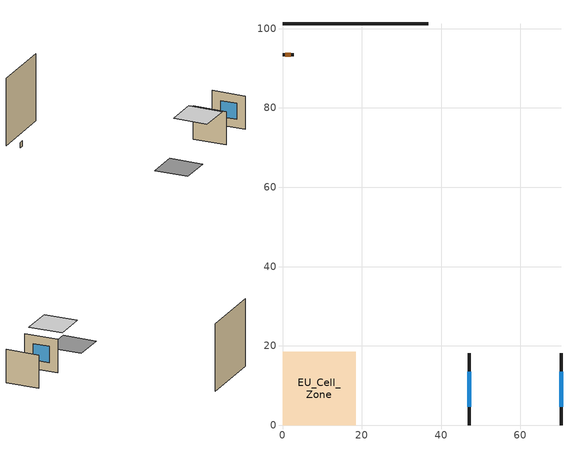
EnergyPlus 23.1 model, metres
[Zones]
EU_Cell_Zone
 floor othersidecoefficients (EU_GB.ENG.MFH.08.Gen.ReEx.001.001_floor_1_Construction): 0,0 18.52,0 18.52,18.52 0,18.52 z0
 wall outside (EU_GB.ENG.MFH.08.Gen.ReEx.001.001_wall_1_east_1_Construction): 47.03,0 47.03,18.2 z0:18.2
 wall outside (EU_GB.ENG.MFH.08.Gen.ReEx.001.001_wall_1_west_2_Construction): 70.23,18.14 70.23,0 z0:18.14
 wall outside (EU_GB.ENG.MFH.08.Gen.ReEx.001.001_wall_1_south_3_Construction): 2.86,93.37 0,93.37 z0:2.86
 wall othersidecoefficients (EU_GB.ENG.MFH.08.Gen.ReEx.001.001_thermal_bridge_Construction): 36.8,101.23 0,101.23 z0:36.8
 window (EU_GB.ENG.MFH.08.Gen.ReEx.001.001_window_east_1_Construction): 47.03,4.71 47.03,13.49 z4.71:13.49
 window (EU_GB.ENG.MFH.08.Gen.ReEx.001.001_window_west_2_Construction): 70.23,13.44 70.23,4.7 z4.7:13.44
 door (EU_GB.ENG.MFH.08.Gen.ReEx.001.001_door_south_3_Construction): 2.12,93.37 0.74,93.37 z0.74:2.12
 ceiling othersidecoefficients (EU_GB.ENG.MFH.08.Gen.ReEx.001.001_roof_1_Construction): 23.52,0 42.03,0 42.03,18.52 23.52,18.52 z20
[Building]
EU Step8 Campaign Cell: North Axis=0; Terrain=City; Solar Distribution=FullExterior
[Site:Location]
London: Latitude=51.5; Longitude=-0.5; Time Zone=0; Elevation=25
[SizingPeriod:WeatherFileDays]
AnnualSizingPeriod: Begin Month=1; Begin Day of Month=1; End Month=12; End Day of Month=31; Use Weather File Daylight Saving Period=No; Use Weather File Rain and Snow Indicators=No
[MATERIAL]
EU_InternalMass_Material: Roughness=MediumRough; Thickness=0.1; Conductivity=1; Density=1800; Specific Heat=900; Thermal Absorptance=0.9; Solar Absorptance=0.7; Visible Absorptance=0.7
[MATERIAL:NOMASS] Roughness=MediumRough; Thermal Absorptance=0.9; Solar Absorptance=0.7; Visible Absorptance=0.7
Name | Thermal Resistance
EU_GB.ENG.MFH.08.Gen.ReEx.001.001_floor_1_NoMass | 4.60432
EU_GB.ENG.MFH.08.Gen.ReEx.001.001_roof_1_NoMass | 6.33094
EU_GB.ENG.MFH.08.Gen.ReEx.001.001_wall_1_east_1_NoMass; EU_GB.ENG.MFH.08.Gen.ReEx.001.001_wall_1_west_2_NoMass; EU_GB.ENG.MFH.08.Gen.ReEx.001.001_wall_1_south_3_NoMass | 3.61768
EU_GB.ENG.MFH.08.Gen.ReEx.001.001_door_south_3_NoMass | 0.562751
EU_GB.ENG.MFH.08.Gen.ReEx.001.001_thermal_bridge_NoMass | 20.259
[WINDOWMATERIAL:SIMPLEGLAZINGSYSTEM] UFactor=1.82635; Solar Heat Gain Coefficient=0.72; Visible Transmittance=0.72
EU_GB.ENG.MFH.08.Gen.ReEx.001.001_window_east_1_SimpleGlazing; EU_GB.ENG.MFH.08.Gen.ReEx.001.001_window_west_2_SimpleGlazing
[CONSTRUCTION]
EU_GB.ENG.MFH.08.Gen.ReEx.001.001_floor_1_Construction: EU_GB.ENG.MFH.08.Gen.ReEx.001.001_floor_1_NoMass
EU_GB.ENG.MFH.08.Gen.ReEx.001.001_roof_1_Construction: EU_GB.ENG.MFH.08.Gen.ReEx.001.001_roof_1_NoMass
EU_GB.ENG.MFH.08.Gen.ReEx.001.001_wall_1_east_1_Construction: EU_GB.ENG.MFH.08.Gen.ReEx.001.001_wall_1_east_1_NoMass
EU_GB.ENG.MFH.08.Gen.ReEx.001.001_window_east_1_Construction: EU_GB.ENG.MFH.08.Gen.ReEx.001.001_window_east_1_SimpleGlazing
EU_GB.ENG.MFH.08.Gen.ReEx.001.001_wall_1_west_2_Construction: EU_GB.ENG.MFH.08.Gen.ReEx.001.001_wall_1_west_2_NoMass
EU_GB.ENG.MFH.08.Gen.ReEx.001.001_window_west_2_Construction: EU_GB.ENG.MFH.08.Gen.ReEx.001.001_window_west_2_SimpleGlazing
EU_GB.ENG.MFH.08.Gen.ReEx.001.001_wall_1_south_3_Construction: EU_GB.ENG.MFH.08.Gen.ReEx.001.001_wall_1_south_3_NoMass
EU_GB.ENG.MFH.08.Gen.ReEx.001.001_door_south_3_Construction: EU_GB.ENG.MFH.08.Gen.ReEx.001.001_door_south_3_NoMass
EU_GB.ENG.MFH.08.Gen.ReEx.001.001_thermal_bridge_Construction: EU_GB.ENG.MFH.08.Gen.ReEx.001.001_thermal_bridge_NoMass
EU_InternalMass_Construction: EU_InternalMass_Material
[ZONE]
EU_Cell_Zone: Type=1; Multiplier=1; Ceiling Height=0.78694; Volume=2347.6; Floor Area=994.4; Part of Total Floor Area=Yes
[INTERNALMASS]
EU_Cell_Zone_EU_InternalMass: Construction=EU_InternalMass_Construction; Zone or ZoneList=EU_Cell_Zone; Surface Area=994.4
[SURFACEPROPERTY:OTHERSIDECOEFFICIENTS] Combined ConvectiveRadiative Film Coefficient=0; Constant Temperature=0; Constant Temperature Coefficient=0; Ground Temperature Coefficient=0; Wind Speed Coefficient=0; Sinusoidal Variation of Constant Temperature Coefficient=No; Period of Sinusoidal Variation=24; Previous Other Side Temperature Coefficient=0
Name | External DryBulb Temperature Coefficient | Zone Air Temperature Coefficient
EU_GB.ENG.MFH.08.Gen.ReEx.001.001_floor_1_b0.938086 | 0.938086 | 0.0619137
EU_GB.ENG.MFH.08.Gen.ReEx.001.001_roof_1_b1; EU_GB.ENG.MFH.08.Gen.ReEx.001.001_wall_1_east_1_b1; EU_GB.ENG.MFH.08.Gen.ReEx.001.001_wall_1_west_2_b1; EU_GB.ENG.MFH.08.Gen.ReEx.001.001_wall_1_south_3_b1; EU_GB.ENG.MFH.08.Gen.ReEx.001.001_thermal_bridge_b1 | 1 | 0
[OTHEREQUIPMENT]
EU_Step8_InternalGain_uk__GB.ENG.MFH.08.Gen.ReEx.001.001__f030_f030: Fuel Type=Electricity; Zone or ZoneList or Space or SpaceList=EU_Cell_Zone; Schedule=EU_Step8_GainSchedule_uk__GB.ENG.MFH.08.Gen.ReEx.001.001__f030_f030; Design Level Calculation Method=Watts/Area; Power per Zone Floor Area=1; Fraction Latent=0; Fraction Radiant=0; Fraction Lost=0; Carbon Dioxide Generation Rate=0; EndUse Subcategory=EU_Step8_InternalGains
[ZONEVENTILATION:DESIGNFLOWRATE]
EU_ConstantAir_EU_Cell_Zone: Zone or ZoneList or Space or SpaceList=EU_Cell_Zone; Schedule=EU_AlwaysOn; Design Flow Rate Calculation Method=AirChanges/Hour; Air Changes per Hour=0.493607; Ventilation Type=Natural; Fan Pressure Rise=0; Fan Total Efficiency=1; Constant Term Coefficient=1; Temperature Term Coefficient=0; Velocity Term Coefficient=0; Velocity Squared Term Coefficient=0; Minimum Indoor Temperature=-100; Maximum Indoor Temperature=100; Delta Temperature=-100; Minimum Outdoor Temperature=-100; Maximum Outdoor Temperature=100; Maximum Wind Speed=40
[HVACTEMPLATE:THERMOSTAT]
EU_HeatOnly_EU_Cell_Zone: Constant Heating Setpoint=20; Constant Cooling Setpoint=50
[HVACTEMPLATE:ZONE:IDEALLOADSAIRSYSTEM]
EU_Cell_Zone: Template Thermostat=EU_HeatOnly_EU_Cell_Zone; System Availability Schedule=EU_AlwaysOn; Maximum Heating Supply Air Temperature=50; Minimum Cooling Supply Air Temperature=13; Maximum Heating Supply Air Humidity Ratio=0.0156; Minimum Cooling Supply Air Humidity Ratio=0.0077; Heating Limit=NoLimit; Cooling Limit=NoLimit; Heating Availability Schedule=EU_AlwaysOn; Cooling Availability Schedule=EU_CoolingOff; Dehumidification Control Type=ConstantSensibleHeatRatio; Cooling Sensible Heat Ratio=0.7; Dehumidification Setpoint=60; Humidification Control Type=None; Humidification Setpoint=30; Outdoor Air Method=None; Outdoor Air Flow Rate per Person=0.00944; Outdoor Air Flow Rate per Zone Floor Area=0; Outdoor Air Flow Rate per Zone=0; Demand Controlled Ventilation Type=None; Outdoor Air Economizer Type=NoEconomizer; Heat Recovery Type=None; Sensible Heat Recovery Effectiveness=0.7; Latent Heat Recovery Effectiveness=0.65
[SIZING:ZONE]
EU_Cell_Zone: Zone Cooling Design Supply Air Temperature Input Method=SupplyAirTemperature; Zone Cooling Design Supply Air Temperature=13; Zone Heating Design Supply Air Temperature Input Method=SupplyAirTemperature; Zone Heating Design Supply Air Temperature=50; Zone Cooling Design Supply Air Humidity Ratio=0.008; Zone Heating Design Supply Air Humidity Ratio=0.008; Cooling Design Air Flow Method=DesignDay; Cooling Design Air Flow Rate=0; Cooling Minimum Air Flow per Zone Floor Area=0.000762; Cooling Minimum Air Flow=0; Cooling Minimum Air Flow Fraction=0.2; Heating Design Air Flow Method=DesignDay; Heating Design Air Flow Rate=0; Heating Maximum Air Flow per Zone Floor Area=0.002032; Heating Maximum Air Flow=0.141576; Heating Maximum Air Flow Fraction=0.3; Account for Dedicated Outdoor Air System=No; Dedicated Outdoor Air System Control Strategy=NeutralSupplyAir; Dedicated Outdoor Air Low Setpoint Temperature for Design=autosize; Dedicated Outdoor Air High Setpoint Temperature for Design=autosize; Zone Load Sizing Method=Sensible Load Only No Latent Load; Zone Latent Cooling Design Supply Air Humidity Ratio Input Method=HumidityRatioDifference; Zone Cooling Design Supply Air Humidity Ratio Difference=0.005; Zone Latent Heating Design Supply Air Humidity Ratio Input Method=HumidityRatioDifference; Zone Humidification Design Supply Air Humidity Ratio Difference=0.005
[SCHEDULE:CONSTANT]
Name | Hourly Value
EU_AlwaysOn | 1
EU_CoolingOff | 0
[SCHEDULE:FILE]
EU_Step8_GainSchedule_uk__GB.ENG.MFH.08.Gen.ReEx.001.001__f030_f030: File=C:\Users\o_iseri\Desktop\OpenUBEM\openubem\outputs\eu_certified_rerun_2026-08-28\rep1\schedules\uk__GB.ENG.MFH.08.Gen.ReEx.001.001__f030.csv; Column Number=1; Rows to Skip at Top=0; Number of Hours of Data=8760; Column Separator=Comma; Interpolate to Timestep=No; Minutes per Item=60; Adjust Schedule for Daylight Savings=Yes
